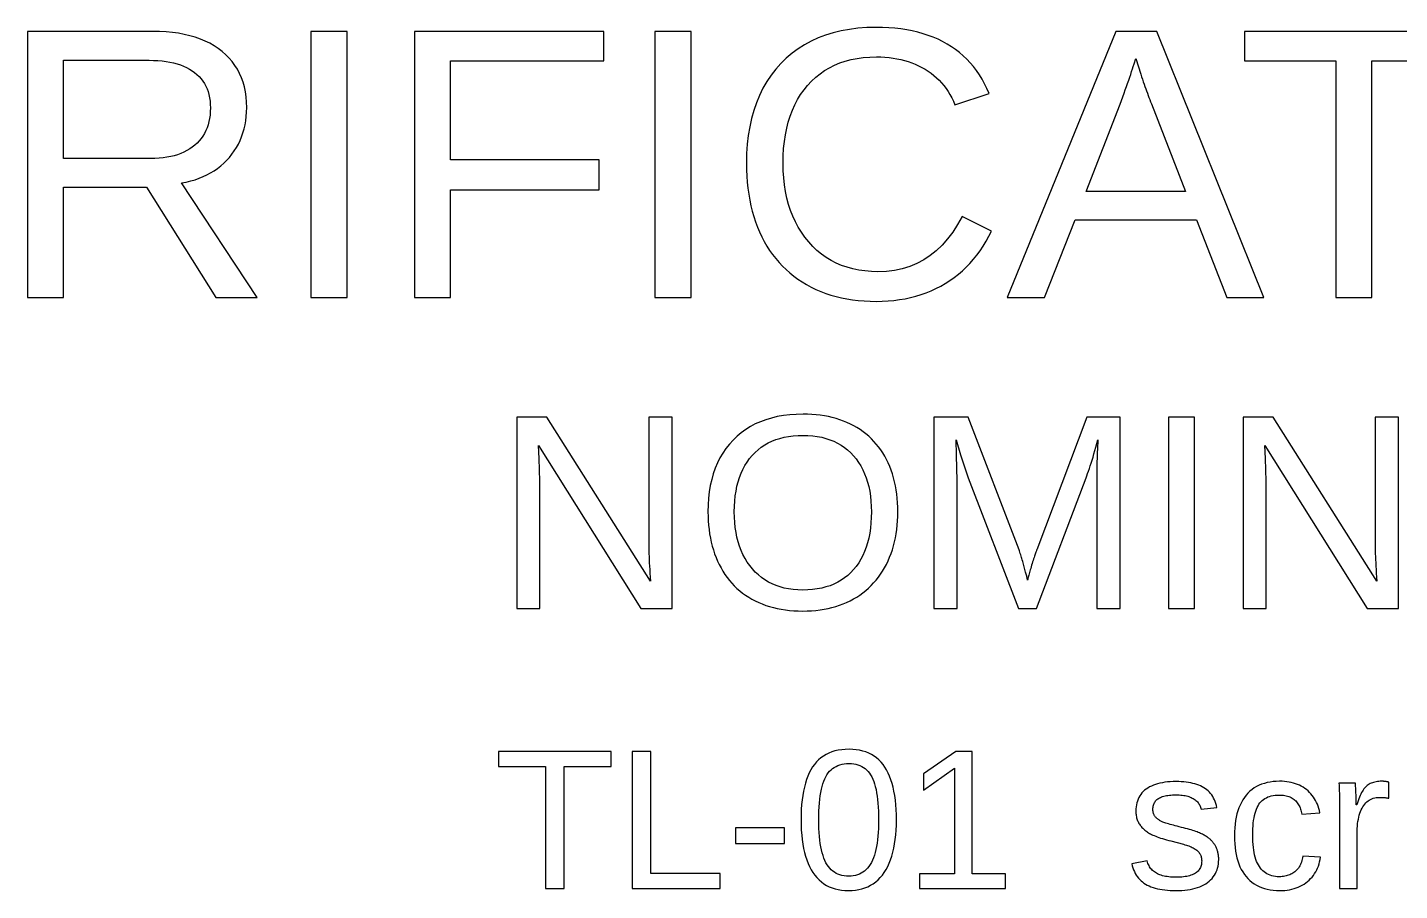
# Model space of a CAD drawing. Extents: x -27 to 133, y -77 to 15.
# Drawn here: x 66.64 to 82.4, y 4.66 to 14.57 of the extents above; entities that cross this region are included whole.
import ezdxf

# ---------------------------------------------------------------- set-up
doc = ezdxf.new("R2010")
doc.units = 0
doc.layers.get('0').update_dxf_attribs({"linetype": 'CONTINUOUS'})

msp = doc.modelspace()

# ---------------------------------------------------------------- linework, layer by layer
for points in [[(67.059, 12.7396), (68.0116, 12.7396), (68.8059, 11.4701), (69.2833, 11.4701), (68.4153, 12.7873), (68.4681, 12.7977), (68.5192, 12.8101), (68.5685, 12.8245), (68.616, 12.841), (68.6617, 12.8594), (68.7056, 12.8799), (68.7478, 12.9025), (68.7881, 12.927), (68.8267, 12.9536), (68.8635, 12.9823), (68.8985, 13.0129), (68.9317, 13.0456), (68.9632, 13.0803), (68.9925, 13.1167), (69.0196, 13.1543), (69.0442, 13.1932), (69.0666, 13.2334), (69.0865, 13.2749), (69.1042, 13.3177), (69.1194, 13.3618), (69.1324, 13.4071), (69.1429, 13.4538), (69.1512, 13.5017), (69.157, 13.5509), (69.1606, 13.6014), (69.1617, 13.6532), (69.1601, 13.7155), (69.1551, 13.7757), (69.1468, 13.8338), (69.1351, 13.8897), (69.1202, 13.9435), (69.1019, 13.9952), (69.0802, 14.0446), (69.0553, 14.092), (69.027, 14.1372), (68.9954, 14.1803), (68.9605, 14.2212), (68.9223, 14.2599), (68.8807, 14.2966), (68.8361, 14.3308), (68.7887, 14.3622), (68.7385, 14.3909), (68.6855, 14.4169), (68.6297, 14.4402), (68.5712, 14.4607), (68.5098, 14.4785), (68.4457, 14.4935), (68.3788, 14.5058), (68.3091, 14.5154), (68.2366, 14.5222), (68.1613, 14.5263), (68.0832, 14.5277), (66.6445, 14.5277), (66.6445, 11.4701), (67.059, 11.4701)], [(70.3142, 14.5277), (69.8997, 14.5277), (69.8997, 11.4701), (70.3142, 11.4701)], [(71.5035, 12.7092), (73.2091, 12.7092), (73.2091, 13.0521), (71.5035, 13.0521), (71.5035, 14.1892), (73.2612, 14.1892), (73.2612, 14.5277), (71.089, 14.5277), (71.089, 11.4701), (71.5035, 11.4701)], [(74.2639, 14.5277), (73.8494, 14.5277), (73.8494, 11.4701), (74.2639, 11.4701)], [(76.4594, 11.428), (76.5268, 11.4316), (76.593, 11.4377), (76.6579, 11.4463), (76.7215, 11.4572), (76.7839, 11.4707), (76.8449, 11.4865), (76.9046, 11.5048), (76.963, 11.5256), (77.0201, 11.5487), (77.0759, 11.5743), (77.1305, 11.6024), (77.1837, 11.6329), (77.2354, 11.6657), (77.2852, 11.7008), (77.3333, 11.7381), (77.3795, 11.7776), (77.424, 11.8194), (77.4666, 11.8634), (77.5074, 11.9096), (77.5464, 11.9581), (77.5836, 12.0088), (77.619, 12.0618), (77.6525, 12.1169), (77.6843, 12.1743), (77.7142, 12.234), (77.3757, 12.4032), (77.3241, 12.3092), (77.2687, 12.2226), (77.2095, 12.1436), (77.1466, 12.0722), (77.0798, 12.0082), (77.0093, 11.9518), (76.9351, 11.9029), (76.857, 11.8615), (76.7752, 11.8276), (76.6896, 11.8013), (76.6002, 11.7825), (76.507, 11.7712), (76.4101, 11.7674), (76.3342, 11.7694), (76.2607, 11.7755), (76.1898, 11.7856), (76.1212, 11.7998), (76.0551, 11.818), (75.9915, 11.8402), (75.9303, 11.8665), (75.8716, 11.8968), (75.8153, 11.9312), (75.7615, 11.9696), (75.7101, 12.0121), (75.6612, 12.0586), (75.6148, 12.1092), (75.5713, 12.1631), (75.5312, 12.2196), (75.4947, 12.2787), (75.4617, 12.3404), (75.4321, 12.4047), (75.406, 12.4716), (75.3834, 12.5411), (75.3642, 12.6133), (75.3486, 12.688), (75.3364, 12.7653), (75.3277, 12.8453), (75.3225, 12.9279), (75.3207, 13.013), (75.3224, 13.0991), (75.3274, 13.1822), (75.3358, 13.2625), (75.3474, 13.34), (75.3625, 13.4146), (75.3808, 13.4863), (75.4025, 13.5551), (75.4276, 13.6211), (75.4559, 13.6843), (75.4876, 13.7445), (75.5227, 13.8019), (75.5611, 13.8565), (75.6028, 13.9081), (75.6476, 13.9564), (75.695, 14.0009), (75.745, 14.0415), (75.7978, 14.0782), (75.8532, 14.111), (75.9113, 14.14), (75.9721, 14.1652), (76.0355, 14.1864), (76.1016, 14.2038), (76.1704, 14.2173), (76.2418, 14.227), (76.3159, 14.2328), (76.3927, 14.2347), (76.442, 14.2339), (76.4901, 14.2314), (76.5373, 14.2272), (76.5834, 14.2214), (76.6284, 14.2139), (76.6725, 14.2047), (76.7154, 14.1938), (76.7574, 14.1813), (76.7983, 14.1671), (76.8381, 14.1513), (76.877, 14.1337), (76.9147, 14.1145), (76.9515, 14.0937), (76.9869, 14.0712), (77.0209, 14.0473), (77.0533, 14.0219), (77.0842, 13.995), (77.1135, 13.9666), (77.1413, 13.9367), (77.1676, 13.9053), (77.1924, 13.8724), (77.2156, 13.8381), (77.2373, 13.8022), (77.2575, 13.7649), (77.2762, 13.726), (77.2933, 13.6857), (77.686, 13.8159), (77.6613, 13.8726), (77.6345, 13.9271), (77.6057, 13.9794), (77.5748, 14.0295), (77.5418, 14.0774), (77.5068, 14.1232), (77.4698, 14.1667), (77.4307, 14.2081), (77.3895, 14.2473), (77.3463, 14.2843), (77.301, 14.3192), (77.2537, 14.3518), (77.2043, 14.3823), (77.1529, 14.4105), (77.0997, 14.4365), (77.0445, 14.4602), (76.9875, 14.4817), (76.9285, 14.5009), (76.8676, 14.5179), (76.8049, 14.5326), (76.7402, 14.545), (76.6736, 14.5552), (76.6052, 14.5631), (76.5348, 14.5687), (76.4625, 14.5721), (76.3884, 14.5732), (76.2827, 14.5708), (76.1806, 14.5634), (76.0821, 14.5512), (75.9871, 14.534), (75.8958, 14.5119), (75.8081, 14.485), (75.724, 14.4531), (75.6434, 14.4163), (75.5665, 14.3746), (75.4931, 14.328), (75.4234, 14.2765), (75.3572, 14.2201), (75.2947, 14.1588), (75.2363, 14.0931), (75.1825, 14.0238), (75.1335, 13.9506), (75.0891, 13.8737), (75.0493, 13.7931), (75.0143, 13.7087), (74.9839, 13.6206), (74.9582, 13.5287), (74.9372, 13.4331), (74.9208, 13.3337), (74.9091, 13.2305), (74.9021, 13.1237), (74.8998, 13.013), (74.9008, 12.9387), (74.904, 12.8659), (74.9092, 12.7947), (74.9165, 12.725), (74.9259, 12.6569), (74.9374, 12.5903), (74.951, 12.5253), (74.9667, 12.4618), (74.9845, 12.3999), (75.0044, 12.3396), (75.0264, 12.2807), (75.0504, 12.2235), (75.0766, 12.1678), (75.1048, 12.1139), (75.1348, 12.0619), (75.1668, 12.0118), (75.2006, 11.9638), (75.2364, 11.9176), (75.2741, 11.8734), (75.3136, 11.8312), (75.3551, 11.7909), (75.3985, 11.7526), (75.4437, 11.7162), (75.4909, 11.6818), (75.5399, 11.6493), (75.5909, 11.6188), (75.6436, 11.5904), (75.6977, 11.5642), (75.7533, 11.5404), (75.8104, 11.5188), (75.8689, 11.4995), (75.929, 11.4824), (75.9905, 11.4677), (76.0535, 11.4552), (76.1179, 11.4449), (76.1839, 11.437), (76.2513, 11.4313), (76.3202, 11.4279), (76.3906, 11.4268)], [(78.6736, 12.3642), (80.0667, 12.3642), (80.4161, 11.4701), (80.8393, 11.4701), (79.611, 14.5277), (79.1401, 14.5277), (77.8924, 11.4701), (78.322, 11.4701)], [(82.0807, 14.1892), (83.1309, 14.1892), (83.1309, 14.5277), (80.6181, 14.5277), (80.6181, 14.1892), (81.6684, 14.1892), (81.6684, 11.4701), (82.0807, 11.4701)], [(67.059, 14.1957), (68.042, 14.1957), (68.0935, 14.1949), (68.1431, 14.1924), (68.1908, 14.1882), (68.2366, 14.1824), (68.2805, 14.175), (68.3225, 14.1659), (68.3627, 14.1551), (68.4009, 14.1427), (68.4373, 14.1286), (68.4718, 14.1129), (68.5043, 14.0955), (68.5351, 14.0764), (68.5639, 14.0557), (68.5907, 14.0334), (68.6153, 14.0096), (68.6379, 13.9844), (68.6582, 13.9576), (68.6765, 13.9293), (68.6925, 13.8995), (68.7065, 13.8682), (68.7183, 13.8354), (68.7279, 13.8011), (68.7354, 13.7653), (68.7408, 13.728), (68.744, 13.6891), (68.7451, 13.6488), (68.744, 13.6072), (68.7409, 13.5669), (68.7356, 13.5282), (68.7281, 13.4908), (68.7186, 13.455), (68.7069, 13.4206), (68.6932, 13.3876), (68.6773, 13.3561), (68.6593, 13.326), (68.6391, 13.2974), (68.6169, 13.2702), (68.5925, 13.2445), (68.566, 13.2203), (68.5376, 13.1976), (68.5074, 13.1768), (68.4755, 13.1578), (68.4418, 13.1406), (68.4064, 13.1252), (68.3691, 13.1116), (68.3302, 13.0999), (68.2894, 13.0899), (68.2469, 13.0817), (68.2027, 13.0754), (68.1567, 13.0709), (68.1089, 13.0682), (68.0594, 13.0673), (67.059, 13.0673)], [(79.19, 13.6922), (79.2061, 13.735), (79.2215, 13.7766), (79.2364, 13.817), (79.2506, 13.8562), (79.2641, 13.8941), (79.2771, 13.9309), (79.2895, 13.9665), (79.3012, 14.0008), (79.3123, 14.0339), (79.3228, 14.0659), (79.3327, 14.0966), (79.342, 14.1261), (79.3506, 14.1544), (79.3702, 14.2152), (79.4288, 14.0351), (79.4381, 14.0063), (79.4475, 13.9779), (79.4568, 13.95), (79.4661, 13.9226), (79.4755, 13.8956), (79.4848, 13.8691), (79.4942, 13.8431), (79.5035, 13.8175), (79.5129, 13.7924), (79.5222, 13.7678), (79.5316, 13.7436), (79.5409, 13.7198), (79.5503, 13.6966), (79.943, 12.6875), (78.7995, 12.6875)], [(72.5272, 9.36029), (72.5194, 9.62075), (72.5116, 9.77204), (73.6876, 7.90042), (74.0463, 7.90042), (74.0463, 10.098), (73.778, 10.098), (73.778, 8.65686), (73.7781, 8.63475), (73.7785, 8.61065), (73.779, 8.58455), (73.7798, 8.55646), (73.7808, 8.52637), (73.782, 8.49429), (73.7835, 8.46022), (73.7851, 8.42415), (73.787, 8.38609), (73.7891, 8.34603), (73.7914, 8.30398), (73.794, 8.25994), (73.7968, 8.21391), (72.6083, 10.098), (72.262, 10.098), (72.262, 7.90042), (72.5272, 7.90042)], [(75.5979, 7.87005), (75.648, 7.87251), (75.6969, 7.87662), (75.7448, 7.88237), (75.7917, 7.88976), (75.8375, 7.8988), (75.8822, 7.90947), (75.9259, 7.92179), (75.9686, 7.93576), (76.0102, 7.95136), (76.0507, 7.96861), (76.0902, 7.9875), (76.1286, 8.00803), (76.1659, 8.0301), (76.2017, 8.05358), (76.2363, 8.07849), (76.2694, 8.10482), (76.3012, 8.13257), (76.3317, 8.16175), (76.3608, 8.19234), (76.3885, 8.22435), (76.4149, 8.25779), (76.4399, 8.29265), (76.4636, 8.32893), (76.4859, 8.36663), (76.5068, 8.40575), (76.5263, 8.44609), (76.5443, 8.48744), (76.5607, 8.52982), (76.5755, 8.5732), (76.5887, 8.6176), (76.6004, 8.66302), (76.6106, 8.70945), (76.6192, 8.7569), (76.6262, 8.80536), (76.6316, 8.85484), (76.6355, 8.90533), (76.6379, 8.95684), (76.6387, 9.00936), (76.6379, 9.06208), (76.6356, 9.11372), (76.6317, 9.16426), (76.6263, 9.21372), (76.6194, 9.26209), (76.6109, 9.30937), (76.6009, 9.35556), (76.5893, 9.40066), (76.5762, 9.44467), (76.5616, 9.48759), (76.5454, 9.52942), (76.5277, 9.57017), (76.5084, 9.60982), (76.4877, 9.64822), (76.4656, 9.68519), (76.4421, 9.72073), (76.4173, 9.75483), (76.391, 9.78751), (76.3634, 9.81876), (76.3345, 9.84857), (76.3041, 9.87696), (76.2724, 9.90391), (76.2393, 9.92943), (76.2048, 9.95352), (76.169, 9.97619), (76.1317, 9.99742), (76.0933, 10.0171), (76.0538, 10.0353), (76.0133, 10.0519), (75.9717, 10.0669), (75.929, 10.0803), (75.8853, 10.0921), (75.8406, 10.1024), (75.7948, 10.111), (75.7479, 10.1181), (75.7, 10.1237), (75.6511, 10.1276), (75.6011, 10.13), (75.55, 10.1308), (75.4722, 10.129), (75.397, 10.1237), (75.3245, 10.1149), (75.2547, 10.1026), (75.1875, 10.0868), (75.1231, 10.0675), (75.0613, 10.0446), (75.0022, 10.0182), (74.9457, 9.98836), (74.892, 9.95495), (74.8409, 9.91803), (74.7925, 9.87759), (74.7468, 9.83364), (74.7041, 9.78656), (74.6648, 9.73677), (74.6289, 9.68425), (74.5965, 9.62902), (74.5675, 9.57106), (74.5419, 9.51037), (74.5197, 9.44697), (74.5009, 9.38084), (74.4855, 9.31199), (74.4736, 9.24041), (74.465, 9.16612), (74.4599, 9.0891), (74.4582, 9.00936), (74.459, 8.9566), (74.4613, 8.90487), (74.4651, 8.85416), (74.4705, 8.80447), (74.4774, 8.75581), (74.4858, 8.70817), (74.4957, 8.66156), (74.5072, 8.61597), (74.5203, 8.57141), (74.5348, 8.52787), (74.5509, 8.48536), (74.5685, 8.44387), (74.5877, 8.4034), (74.6083, 8.36418), (74.6302, 8.3264), (74.6536, 8.29007), (74.6783, 8.25519), (74.7044, 8.22176), (74.7319, 8.18978), (74.7608, 8.15925), (74.791, 8.13016), (74.8226, 8.10253), (74.8556, 8.07634), (74.8899, 8.0516), (74.9257, 8.02831), (74.9628, 8.00647), (75.0011, 7.98617), (75.0406, 7.96749), (75.0811, 7.95044), (75.1227, 7.93501), (75.1655, 7.9212), (75.2093, 7.90902), (75.2542, 7.89846), (75.3003, 7.88953), (75.3474, 7.88222), (75.3956, 7.87654), (75.4449, 7.87248), (75.4954, 7.87004), (75.5469, 7.86923)], [(77.3188, 9.36653), (77.3126, 9.6613), (77.3079, 9.83444), (77.3594, 9.66286), (77.4467, 9.39772), (78.0223, 7.90042), (78.2313, 7.90042), (78.799, 9.39772), (78.8084, 9.42267), (78.8181, 9.44907), (78.8279, 9.4769), (78.8379, 9.50617), (78.8481, 9.53689), (78.8584, 9.56904), (78.869, 9.60264), (78.8797, 9.63767), (78.8907, 9.67415), (78.9018, 9.71206), (78.9131, 9.75141), (78.9246, 9.79221), (78.9362, 9.83444), (78.9341, 9.79978), (78.9322, 9.76489), (78.9305, 9.72978), (78.9289, 9.69446), (78.9275, 9.65891), (78.9263, 9.62313), (78.9252, 9.58714), (78.9243, 9.55093), (78.9235, 9.51449), (78.9229, 9.47783), (78.9225, 9.44095), (78.9223, 9.40385), (78.9222, 9.36653), (78.9222, 7.90042), (79.1905, 7.90042), (79.1905, 10.098), (78.8083, 10.098), (78.2344, 8.5742), (78.2321, 8.5686), (78.2294, 8.56189), (78.2265, 8.55406), (78.2233, 8.54511), (78.2198, 8.53505), (78.2159, 8.52387), (78.2118, 8.51157), (78.2073, 8.49815), (78.2026, 8.48362), (78.1975, 8.46797), (78.1922, 8.45121), (78.1865, 8.43333), (78.1806, 8.41433), (78.1746, 8.39516), (78.169, 8.37675), (78.1637, 8.35911), (78.1587, 8.34224), (78.154, 8.32613), (78.1497, 8.31079), (78.1456, 8.29621), (78.1419, 8.2824), (78.1386, 8.26936), (78.1355, 8.25708), (78.1328, 8.24556), (78.1304, 8.23481), (78.1283, 8.22483), (78.1267, 8.23237), (78.125, 8.24061), (78.1229, 8.24954), (78.1207, 8.25916), (78.1182, 8.26947), (78.1155, 8.28047), (78.1126, 8.29217), (78.1094, 8.30456), (78.106, 8.31764), (78.1024, 8.33141), (78.0985, 8.34588), (78.0944, 8.36103), (78.0901, 8.37688), (78.0856, 8.393), (78.0811, 8.40897), (78.0766, 8.42477), (78.0721, 8.44042), (78.0675, 8.45592), (78.063, 8.47125), (78.0583, 8.48643), (78.0537, 8.50145), (78.049, 8.51632), (78.0443, 8.53102), (78.0396, 8.54557), (78.0348, 8.55997), (78.03, 8.5742), (77.4452, 10.098), (77.0537, 10.098), (77.0537, 7.90042), (77.3188, 7.90042)], [(80.0454, 10.098), (79.7475, 10.098), (79.7475, 7.90042), (80.0454, 7.90042)], [(80.8674, 9.36029), (80.8596, 9.62075), (80.8518, 9.77204), (82.0278, 7.90042), (82.3865, 7.90042), (82.3865, 10.098), (82.1182, 10.098), (82.1182, 8.65686), (82.1183, 8.63475), (82.1187, 8.61065), (82.1192, 8.58455), (82.12, 8.55646), (82.121, 8.52637), (82.1222, 8.49429), (82.1237, 8.46022), (82.1253, 8.42415), (82.1272, 8.38609), (82.1293, 8.34603), (82.1316, 8.30398), (82.1342, 8.25994), (82.137, 8.21391), (80.9485, 10.098), (80.6022, 10.098), (80.6022, 7.90042), (80.8674, 7.90042)], [(75.491, 8.11242), (75.437, 8.11672), (75.3849, 8.1239), (75.3347, 8.13394), (75.2864, 8.14686), (75.24, 8.16264), (75.1956, 8.1813), (75.1531, 8.20282), (75.1124, 8.22721), (75.0737, 8.25448), (75.0369, 8.28461), (75.002, 8.31762), (74.969, 8.35349), (74.9382, 8.39182), (74.9099, 8.43216), (74.884, 8.47453), (74.8606, 8.51892), (74.8396, 8.56532), (74.8212, 8.61375), (74.8051, 8.66421), (74.7916, 8.71668), (74.7805, 8.77117), (74.7719, 8.82769), (74.7657, 8.88622), (74.762, 8.94678), (74.7608, 9.00936), (74.762, 9.07233), (74.7657, 9.1331), (74.7717, 9.19168), (74.7803, 9.24806), (74.7912, 9.30224), (74.8046, 9.35423), (74.8205, 9.40402), (74.8387, 9.45161), (74.8595, 9.49701), (74.8826, 9.54021), (74.9082, 9.58121), (74.9362, 9.62002), (74.9667, 9.65663), (74.9993, 9.69077), (75.0341, 9.72219), (75.0708, 9.75087), (75.1096, 9.77682), (75.1504, 9.80004), (75.1933, 9.82053), (75.2381, 9.83828), (75.285, 9.85331), (75.334, 9.8656), (75.3849, 9.87516), (75.4379, 9.88199), (75.4929, 9.88609), (75.55, 9.88746), (75.6066, 9.88607), (75.6612, 9.88192), (75.7138, 9.875), (75.7643, 9.86531), (75.8129, 9.85285), (75.8595, 9.83762), (75.9041, 9.81962), (75.9466, 9.79886), (75.9872, 9.77532), (76.0258, 9.74902), (76.0623, 9.71995), (76.0969, 9.68811), (76.1294, 9.6535), (76.1598, 9.61646), (76.1877, 9.57734), (76.2132, 9.53613), (76.2362, 9.49284), (76.2568, 9.44746), (76.275, 9.4), (76.2908, 9.35045), (76.3042, 9.29882), (76.3151, 9.2451), (76.3236, 9.18929), (76.3297, 9.1314), (76.3333, 9.07142), (76.3345, 9.00936), (76.3333, 8.94452), (76.3297, 8.88198), (76.3237, 8.82174), (76.3152, 8.76379), (76.3044, 8.70814), (76.2912, 8.65479), (76.2755, 8.60374), (76.2574, 8.55499), (76.237, 8.50853), (76.2141, 8.46438), (76.1888, 8.42252), (76.1611, 8.38296), (76.131, 8.3457), (76.0986, 8.31097), (76.0641, 8.27903), (76.0276, 8.24987), (75.989, 8.22348), (75.9482, 8.19987), (75.9054, 8.17903), (75.8604, 8.16098), (75.8134, 8.1457), (75.7643, 8.1332), (75.7131, 8.12348), (75.6598, 8.11654), (75.6044, 8.11237), (75.5469, 8.11098)], [(72.8056, 6.08306), (73.3472, 6.08306), (73.3472, 6.25761), (72.0515, 6.25761), (72.0515, 6.08306), (72.593, 6.08306), (72.593, 4.68107), (72.8056, 4.68107)], [(74.5982, 4.85563), (73.8015, 4.85563), (73.8015, 6.25761), (73.5878, 6.25761), (73.5878, 4.68107), (74.5982, 4.68107)], [(76.113, 4.65993), (76.1524, 4.66362), (76.1903, 4.66978), (76.2267, 4.6784), (76.2614, 4.68948), (76.2946, 4.70303), (76.3263, 4.71904), (76.3563, 4.73751), (76.3848, 4.75845), (76.4117, 4.78184), (76.4371, 4.8077), (76.4609, 4.83603), (76.4831, 4.86681), (76.5037, 4.89994), (76.5227, 4.93527), (76.54, 4.97282), (76.5556, 5.01257), (76.5697, 5.05454), (76.582, 5.09872), (76.5927, 5.14511), (76.6018, 5.19372), (76.6092, 5.24453), (76.615, 5.29756), (76.6191, 5.3528), (76.6216, 5.41024), (76.6224, 5.4699), (76.6216, 5.53054), (76.6193, 5.58884), (76.6153, 5.64481), (76.6099, 5.69845), (76.6028, 5.74976), (76.5942, 5.79874), (76.584, 5.84539), (76.5722, 5.88971), (76.5589, 5.9317), (76.544, 5.97136), (76.5275, 6.00868), (76.5094, 6.04368), (76.4898, 6.07634), (76.4686, 6.10664), (76.4456, 6.1345), (76.4208, 6.15995), (76.3944, 6.18297), (76.3662, 6.20357), (76.3363, 6.22174), (76.3047, 6.23749), (76.2713, 6.25082), (76.2363, 6.26172), (76.1994, 6.27021), (76.1609, 6.27626), (76.1206, 6.2799), (76.0786, 6.28111), (76.0355, 6.27991), (75.9941, 6.27632), (75.9546, 6.27032), (75.9169, 6.26194), (75.8811, 6.25115), (75.847, 6.23797), (75.8148, 6.22239), (75.7844, 6.20442), (75.7558, 6.18404), (75.729, 6.16128), (75.704, 6.13611), (75.6809, 6.10855), (75.6596, 6.07859), (75.64, 6.04623), (75.6219, 6.01145), (75.6055, 5.97427), (75.5906, 5.93468), (75.5772, 5.89268), (75.5655, 5.84827), (75.5553, 5.80145), (75.5466, 5.75221), (75.5396, 5.70057), (75.5341, 5.64652), (75.5301, 5.59006), (75.5278, 5.53119), (75.527, 5.4699), (75.5278, 5.40992), (75.5302, 5.35218), (75.5343, 5.2967), (75.5399, 5.24347), (75.5472, 5.19249), (75.5561, 5.14376), (75.5666, 5.09728), (75.5787, 5.05306), (75.5924, 5.01108), (75.6078, 4.97136), (75.6247, 4.93388), (75.6433, 4.89866), (75.6635, 4.86569), (75.6853, 4.83507), (75.7087, 4.8069), (75.7337, 4.78118), (75.7603, 4.75791), (75.7885, 4.73709), (75.8184, 4.71871), (75.8498, 4.70279), (75.8828, 4.68932), (75.9174, 4.67829), (75.9536, 4.66972), (75.9915, 4.6636), (76.0309, 4.65992), (76.0719, 4.6587)], [(77.8745, 4.85226), (77.4908, 4.85226), (77.4908, 6.25761), (77.305, 6.25761), (76.9324, 6.00139), (76.9324, 5.81117), (77.2882, 6.06516), (77.2882, 4.85226), (76.8866, 4.85226), (76.8866, 4.68107), (77.8745, 4.68107)], [(76.0472, 4.82409), (76.0214, 4.82685), (75.9967, 4.83145), (75.9731, 4.83789), (75.9508, 4.84618), (75.9295, 4.8563), (75.9094, 4.86826), (75.8905, 4.88207), (75.8727, 4.89771), (75.856, 4.9152), (75.8405, 4.93453), (75.8261, 4.95569), (75.8129, 4.9787), (75.8007, 5.00369), (75.7895, 5.03082), (75.7793, 5.06008), (75.7701, 5.09146), (75.7618, 5.12499), (75.7545, 5.16064), (75.7482, 5.19842), (75.7428, 5.23834), (75.7384, 5.28039), (75.735, 5.32457), (75.7326, 5.37088), (75.7311, 5.41933), (75.7307, 5.4699), (75.7311, 5.52194), (75.7326, 5.57168), (75.735, 5.61911), (75.7383, 5.66423), (75.7426, 5.70706), (75.7479, 5.74757), (75.7542, 5.78579), (75.7614, 5.8217), (75.7695, 5.8553), (75.7786, 5.88661), (75.7887, 5.9156), (75.7998, 5.9423), (75.8118, 5.96669), (75.8249, 5.98903), (75.8392, 6.00959), (75.8548, 6.02836), (75.8716, 6.04534), (75.8896, 6.06054), (75.9089, 6.07395), (75.9295, 6.08557), (75.9512, 6.0954), (75.9742, 6.10344), (75.9985, 6.1097), (76.024, 6.11417), (76.0507, 6.11685), (76.0786, 6.11774), (76.1059, 6.11684), (76.132, 6.11412), (76.1568, 6.10958), (76.1805, 6.10323), (76.2029, 6.09507), (76.2241, 6.08509), (76.2441, 6.0733), (76.2629, 6.05969), (76.2805, 6.04428), (76.2969, 6.02704), (76.3121, 6.008), (76.326, 5.98713), (76.3388, 5.96446), (76.3504, 5.93976), (76.3612, 5.91284), (76.371, 5.8837), (76.3799, 5.85233), (76.3878, 5.81874), (76.3948, 5.78292), (76.4009, 5.74488), (76.406, 5.70461), (76.4102, 5.66212), (76.4135, 5.6174), (76.4158, 5.57046), (76.4172, 5.52129), (76.4177, 5.4699), (76.4172, 5.4203), (76.4157, 5.37271), (76.4133, 5.32713), (76.4098, 5.28357), (76.4054, 5.24202), (76.4, 5.20248), (76.3937, 5.16495), (76.3863, 5.12943), (76.378, 5.09593), (76.3687, 5.06444), (76.3584, 5.03496), (76.3471, 5.0075), (76.3349, 4.98205), (76.3216, 4.95855), (76.3071, 4.93692), (76.2916, 4.91718), (76.2749, 4.89932), (76.2571, 4.88334), (76.2382, 4.86924), (76.2181, 4.85701), (76.1969, 4.84667), (76.1746, 4.83821), (76.1512, 4.83163), (76.1266, 4.82693), (76.101, 4.82411), (76.0741, 4.82317)], [(79.8669, 4.65925), (79.9008, 4.6609), (79.9336, 4.66364), (79.9651, 4.66749), (79.9954, 4.67243), (80.0245, 4.67848), (80.0523, 4.68562), (80.0789, 4.69386), (80.1043, 4.70321), (80.1285, 4.71365), (80.1514, 4.72518), (80.1731, 4.73782), (80.1936, 4.75156), (80.2128, 4.76631), (80.2303, 4.78199), (80.2464, 4.7986), (80.2609, 4.81613), (80.2739, 4.83459), (80.2854, 4.85398), (80.2953, 4.87429), (80.3038, 4.89553), (80.3106, 4.91769), (80.316, 4.94079), (80.3198, 4.96481), (80.3221, 4.98975), (80.3229, 5.01563), (80.3227, 5.02621), (80.3224, 5.03661), (80.3217, 5.04684), (80.3208, 5.05688), (80.3196, 5.06675), (80.3181, 5.07644), (80.3164, 5.08595), (80.3144, 5.09528), (80.3121, 5.10444), (80.3096, 5.11341), (80.3068, 5.12221), (80.3038, 5.13082), (80.3005, 5.13926), (80.2969, 5.14753), (80.2932, 5.15565), (80.2892, 5.16362), (80.285, 5.17144), (80.2805, 5.1791), (80.2759, 5.18661), (80.271, 5.19397), (80.266, 5.20118), (80.2607, 5.20823), (80.2551, 5.21514), (80.2494, 5.22188), (80.2435, 5.22848), (80.2373, 5.23493), (80.2308, 5.24125), (80.224, 5.24749), (80.2169, 5.25365), (80.2093, 5.25971), (80.2015, 5.2657), (80.1933, 5.27159), (80.1847, 5.2774), (80.1758, 5.28312), (80.1665, 5.28876), (80.1569, 5.29431), (80.1469, 5.29978), (80.1366, 5.30516), (80.126, 5.31045), (80.1146, 5.31574), (80.1021, 5.3211), (80.0887, 5.32653), (80.0741, 5.33204), (80.0585, 5.33762), (80.0418, 5.34327), (80.0241, 5.34899), (80.0053, 5.35479), (79.9855, 5.36066), (79.9645, 5.3666), (79.9426, 5.37262), (79.9196, 5.3787), (79.8955, 5.38486), (79.8702, 5.39113), (79.8462, 5.39718), (79.8237, 5.40302), (79.8025, 5.40864), (79.7827, 5.41406), (79.7643, 5.41926), (79.7472, 5.42426), (79.7316, 5.42904), (79.7173, 5.4336), (79.7044, 5.43796), (79.6928, 5.4421), (79.6827, 5.44604), (79.6739, 5.44976), (79.666, 5.45343), (79.6583, 5.45723), (79.651, 5.46114), (79.644, 5.46517), (79.6373, 5.46932), (79.6308, 5.47359), (79.6247, 5.47798), (79.6189, 5.48249), (79.6134, 5.48711), (79.6082, 5.49186), (79.6033, 5.49673), (79.5987, 5.50171), (79.5945, 5.50681), (79.5905, 5.51209), (79.5868, 5.51757), (79.5835, 5.52326), (79.5805, 5.52917), (79.5778, 5.53529), (79.5754, 5.54162), (79.5733, 5.54816), (79.5716, 5.55491), (79.5702, 5.56188), (79.569, 5.56906), (79.5682, 5.57644), (79.5678, 5.58404), (79.5676, 5.59186), (79.568, 5.60451), (79.5691, 5.61667), (79.5711, 5.62832), (79.5738, 5.63947), (79.5772, 5.65012), (79.5814, 5.66026), (79.5864, 5.6699), (79.5922, 5.67904), (79.5987, 5.68767), (79.606, 5.6958), (79.6141, 5.70343), (79.6229, 5.71055), (79.6325, 5.71717), (79.6429, 5.7233), (79.6542, 5.72893), (79.6663, 5.73408), (79.6792, 5.73873), (79.693, 5.74289), (79.7077, 5.74657), (79.7232, 5.74975), (79.7395, 5.75245), (79.7567, 5.75465), (79.7747, 5.75637), (79.7936, 5.75759), (79.8133, 5.75833), (79.8339, 5.75857), (79.8526, 5.75832), (79.8706, 5.75755), (79.8881, 5.75628), (79.9049, 5.75449), (79.9212, 5.7522), (79.9369, 5.74939), (79.952, 5.74608), (79.9665, 5.74226), (79.9805, 5.73792), (79.9938, 5.73308), (80.0066, 5.72773), (80.0187, 5.72186), (80.0303, 5.71549), (80.0412, 5.70864), (80.0515, 5.70135), (80.0611, 5.69362), (80.07, 5.68544), (80.0783, 5.67682), (80.0859, 5.66775), (80.0928, 5.65824), (80.0991, 5.64828), (80.1047, 5.63789), (80.1096, 5.62704), (80.1139, 5.61576), (80.1174, 5.60403), (80.1204, 5.59186), (80.3016, 5.61425), (80.2963, 5.63767), (80.2899, 5.66009), (80.2825, 5.6815), (80.2741, 5.7019), (80.2647, 5.7213), (80.2542, 5.7397), (80.2427, 5.75708), (80.2302, 5.77346), (80.2167, 5.78883), (80.2021, 5.8032), (80.1865, 5.81656), (80.1699, 5.82892), (80.1522, 5.84026), (80.1336, 5.85069), (80.114, 5.86028), (80.0934, 5.86904), (80.0718, 5.87697), (80.0493, 5.88406), (80.0258, 5.89031), (80.0013, 5.89574), (79.9758, 5.90032), (79.9494, 5.90408), (79.922, 5.907), (79.8936, 5.90908), (79.8642, 5.91033), (79.8339, 5.91075), (79.7998, 5.91024), (79.7669, 5.9087), (79.7354, 5.90613), (79.7051, 5.90254), (79.676, 5.89792), (79.6483, 5.89228), (79.6218, 5.88561), (79.5966, 5.87791), (79.5727, 5.86919), (79.5501, 5.85944), (79.5287, 5.84866), (79.5086, 5.83686), (79.4898, 5.82403), (79.4724, 5.81022), (79.4563, 5.79548), (79.4417, 5.77981), (79.4284, 5.7632), (79.4165, 5.74566), (79.406, 5.72719), (79.3969, 5.70778), (79.3893, 5.68744), (79.383, 5.66616), (79.3781, 5.64395), (79.3746, 5.62081), (79.3725, 5.59673), (79.3718, 5.57173), (79.372, 5.55812), (79.3728, 5.54485), (79.374, 5.5319), (79.3757, 5.51929), (79.3779, 5.50701), (79.3806, 5.49506), (79.3838, 5.48344), (79.3875, 5.47215), (79.3916, 5.46119), (79.3963, 5.45056), (79.4014, 5.44027), (79.4071, 5.4303), (79.4132, 5.42067), (79.4198, 5.41131), (79.4267, 5.40217), (79.434, 5.39325), (79.4417, 5.38454), (79.4498, 5.37606), (79.4582, 5.36779), (79.467, 5.35974), (79.4762, 5.35191), (79.4858, 5.3443), (79.4958, 5.33691), (79.5061, 5.32973), (79.5168, 5.32278), (79.5279, 5.31604), (79.5398, 5.30941), (79.5528, 5.30275), (79.5671, 5.29607), (79.5825, 5.28938), (79.5991, 5.28266), (79.6169, 5.27593), (79.6359, 5.26917), (79.656, 5.26239), (79.6774, 5.2556), (79.6999, 5.24878), (79.7236, 5.24195), (79.7485, 5.23509), (79.7746, 5.22821), (79.919, 5.19018), (79.9355, 5.18561), (79.9513, 5.18086), (79.9663, 5.17592), (79.9807, 5.17079), (79.9944, 5.16548), (80.0073, 5.15999), (80.0195, 5.15431), (80.031, 5.14844), (80.0418, 5.14239), (80.0519, 5.13615), (80.0613, 5.12973), (80.0699, 5.12312), (80.0778, 5.11633), (80.0851, 5.10928), (80.0918, 5.10192), (80.0979, 5.09424), (80.1035, 5.08625), (80.1084, 5.07793), (80.1128, 5.0693), (80.1166, 5.06035), (80.1198, 5.05108), (80.1224, 5.04149), (80.1245, 5.03159), (80.1259, 5.02137), (80.1268, 5.01083), (80.1271, 4.99997), (80.1267, 4.98578), (80.1254, 4.97216), (80.1233, 4.95909), (80.1203, 4.94657), (80.1166, 4.93461), (80.1119, 4.92321), (80.1065, 4.91237), (80.1002, 4.90208), (80.093, 4.89234), (80.085, 4.88317), (80.0762, 4.87455), (80.0665, 4.86648), (80.056, 4.85898), (80.0446, 4.85202), (80.0322, 4.84563), (80.0189, 4.83979), (80.0045, 4.83451), (79.9892, 4.82978), (79.9729, 4.82561), (79.9557, 4.82199), (79.9374, 4.81893), (79.9182, 4.81643), (79.898, 4.81449), (79.8769, 4.8131), (79.8548, 4.81226), (79.8317, 4.81198), (79.81, 4.81225), (79.7891, 4.81306), (79.7689, 4.8144), (79.7495, 4.81627), (79.7308, 4.81869), (79.7128, 4.82163), (79.6956, 4.82512), (79.6791, 4.82914), (79.6634, 4.8337), (79.6484, 4.83879), (79.6342, 4.84442), (79.6207, 4.85059), (79.6079, 4.85729), (79.5958, 4.86457), (79.5844, 4.87247), (79.5736, 4.88098), (79.5635, 4.89011), (79.554, 4.89985), (79.5452, 4.91021), (79.537, 4.92119), (79.5295, 4.93278), (79.5226, 4.94499), (79.5164, 4.95781), (79.5108, 4.97125), (79.5059, 4.9853), (79.5016, 4.99997), (79.3237, 4.96527), (79.3299, 4.94149), (79.3371, 4.9187), (79.3453, 4.8969), (79.3545, 4.87608), (79.3648, 4.85625), (79.376, 4.8374), (79.3883, 4.81954), (79.4015, 4.80267), (79.4158, 4.78678), (79.4311, 4.77188), (79.4475, 4.75797), (79.4648, 4.74504), (79.4831, 4.7331), (79.5026, 4.72209), (79.5233, 4.71197), (79.5452, 4.70272), (79.5683, 4.69436), (79.5927, 4.68687), (79.6183, 4.68027), (79.6451, 4.67455), (79.6731, 4.6697), (79.7024, 4.66574), (79.7329, 4.66266), (79.7646, 4.66046), (79.7975, 4.65914), (79.8317, 4.6587)], [(81.0537, 4.65931), (81.0821, 4.66116), (81.1098, 4.66424), (81.1366, 4.66855), (81.1626, 4.67409), (81.1879, 4.68086), (81.2123, 4.68887), (81.236, 4.6981), (81.2588, 4.70857), (81.2809, 4.72027), (81.3021, 4.73319), (81.3226, 4.74736), (81.3423, 4.76275), (81.361, 4.77917), (81.3784, 4.79644), (81.3947, 4.81453), (81.4098, 4.83346), (81.4236, 4.85322), (81.4363, 4.87382), (81.4477, 4.89525), (81.458, 4.91752), (81.467, 4.94062), (81.4748, 4.96456), (81.4815, 4.98933), (81.4869, 5.01493), (81.4911, 5.04137), (81.2875, 5.05478), (81.2845, 5.03656), (81.281, 5.01908), (81.2768, 5.00235), (81.2719, 4.98635), (81.2664, 4.9711), (81.2602, 4.95659), (81.2533, 4.94282), (81.2458, 4.92979), (81.2377, 4.9175), (81.2289, 4.90595), (81.2194, 4.89514), (81.2093, 4.88508), (81.1985, 4.87576), (81.1872, 4.86715), (81.1755, 4.85923), (81.1633, 4.852), (81.1508, 4.84546), (81.1378, 4.83961), (81.1244, 4.83444), (81.1106, 4.82997), (81.0963, 4.82618), (81.0817, 4.82308), (81.0666, 4.82067), (81.0511, 4.81895), (81.0352, 4.81792), (81.0189, 4.81758), (80.9958, 4.81827), (80.9736, 4.82033), (80.9523, 4.82377), (80.9319, 4.82859), (80.9124, 4.83479), (80.8939, 4.84236), (80.8762, 4.85131), (80.8595, 4.86164), (80.8437, 4.87335), (80.8288, 4.88643), (80.8148, 4.90089), (80.8017, 4.91672), (80.7895, 4.93393), (80.7783, 4.95258), (80.7679, 4.97271), (80.7585, 4.99432), (80.7499, 5.01741), (80.7423, 5.04199), (80.7355, 5.06805), (80.7297, 5.0956), (80.7247, 5.12462), (80.7207, 5.15513), (80.7175, 5.18712), (80.7153, 5.2206), (80.7139, 5.25556), (80.7135, 5.292), (80.7139, 5.32987), (80.7151, 5.36602), (80.7173, 5.40044), (80.7202, 5.43315), (80.724, 5.46413), (80.7287, 5.49339), (80.7342, 5.52093), (80.7406, 5.54675), (80.7478, 5.57085), (80.7558, 5.59323), (80.7647, 5.61389), (80.7745, 5.63282), (80.7851, 5.65003), (80.7966, 5.66576), (80.8092, 5.68023), (80.8228, 5.69344), (80.8375, 5.70539), (80.8532, 5.71608), (80.87, 5.72552), (80.8878, 5.7337), (80.9067, 5.74062), (80.9266, 5.74628), (80.9475, 5.75068), (80.9695, 5.75383), (80.9926, 5.75571), (81.0167, 5.75634), (81.0344, 5.75599), (81.0516, 5.75494), (81.0681, 5.75319), (81.0839, 5.75073), (81.0991, 5.74757), (81.1137, 5.74371), (81.1276, 5.73915), (81.1409, 5.73389), (81.1536, 5.72792), (81.1656, 5.72125), (81.177, 5.71389), (81.1878, 5.70582), (81.1979, 5.69704), (81.2075, 5.68767), (81.2164, 5.67782), (81.2248, 5.66747), (81.2326, 5.65663), (81.2399, 5.6453), (81.2466, 5.63348), (81.2527, 5.62118), (81.2582, 5.60838), (81.2632, 5.59509), (81.2676, 5.58131), (81.2714, 5.56705), (81.2747, 5.55229), (81.2774, 5.53704), (81.4844, 5.5527), (81.479, 5.57826), (81.4726, 5.60297), (81.4651, 5.62681), (81.4565, 5.64979), (81.4468, 5.67191), (81.436, 5.69317), (81.4242, 5.71357), (81.4113, 5.7331), (81.3973, 5.75178), (81.3822, 5.76959), (81.3661, 5.78655), (81.3488, 5.80264), (81.3305, 5.81787), (81.3113, 5.83211), (81.2913, 5.8452), (81.2706, 5.85716), (81.2492, 5.86798), (81.2269, 5.87766), (81.204, 5.8862), (81.1803, 5.8936), (81.1558, 5.89987), (81.1306, 5.90499), (81.1046, 5.90898), (81.0779, 5.91182), (81.0505, 5.91353), (81.0223, 5.9141), (80.9844, 5.91315), (80.9479, 5.9103), (80.9128, 5.90555), (80.8791, 5.8989), (80.8467, 5.89035), (80.8157, 5.8799), (80.7861, 5.86755), (80.7579, 5.8533), (80.731, 5.83714), (80.7055, 5.81909), (80.6814, 5.79914), (80.6587, 5.77729), (80.6374, 5.75354), (80.6175, 5.72798), (80.5992, 5.70071), (80.5826, 5.67172), (80.5675, 5.64101), (80.554, 5.60859), (80.542, 5.57446), (80.5317, 5.53861), (80.523, 5.50105), (80.5158, 5.46177), (80.5103, 5.42078), (80.5063, 5.37807), (80.5039, 5.33365), (80.5031, 5.28751), (80.5039, 5.24105), (80.5063, 5.19632), (80.5102, 5.15334), (80.5158, 5.11209), (80.5229, 5.07259), (80.5316, 5.03483), (80.5419, 4.99881), (80.5537, 4.96453), (80.5672, 4.932), (80.5822, 4.9012), (80.5988, 4.87215), (80.617, 4.84483), (80.6368, 4.81926), (80.6581, 4.79551), (80.6808, 4.77366), (80.7049, 4.7537), (80.7305, 4.73565), (80.7575, 4.7195), (80.7859, 4.70525), (80.8157, 4.6929), (80.8469, 4.68245), (80.8796, 4.6739), (80.9137, 4.66725), (80.9492, 4.6625), (80.9861, 4.65965), (81.0245, 4.6587)], [(81.9119, 5.31213), (81.9123, 5.34257), (81.9135, 5.37189), (81.9154, 5.40012), (81.9181, 5.42723), (81.9217, 5.45324), (81.926, 5.47815), (81.931, 5.50194), (81.9369, 5.52464), (81.9435, 5.54622), (81.951, 5.5667), (81.9592, 5.58608), (81.9681, 5.60434), (81.9779, 5.62151), (81.9884, 5.63748), (81.9996, 5.65217), (82.0115, 5.66559), (82.0242, 5.67773), (82.0375, 5.68859), (82.0515, 5.69818), (82.0662, 5.70648), (82.0816, 5.71351), (82.0977, 5.71926), (82.1146, 5.72373), (82.1321, 5.72693), (82.1503, 5.72884), (82.1692, 5.72948), (82.1794, 5.72942), (82.1893, 5.72922), (82.1988, 5.72889), (82.208, 5.72842), (82.2169, 5.72783), (82.2255, 5.7271), (82.2338, 5.72624), (82.2417, 5.72525), (82.2493, 5.72412), (82.2566, 5.72286), (82.2636, 5.72147), (82.2703, 5.71995), (82.2767, 5.7183), (82.2767, 5.90291), (82.2703, 5.90457), (82.2639, 5.90609), (82.2576, 5.90748), (82.2513, 5.90874), (82.245, 5.90986), (82.2387, 5.91086), (82.2324, 5.91172), (82.2261, 5.91245), (82.2199, 5.91304), (82.2136, 5.9135), (82.2074, 5.91384), (82.2012, 5.91403), (82.195, 5.9141), (82.1777, 5.91376), (82.1611, 5.91275), (82.145, 5.91106), (82.1296, 5.9087), (82.1148, 5.90566), (82.1006, 5.90195), (82.087, 5.89756), (82.074, 5.89249), (82.0616, 5.88675), (82.0498, 5.88034), (82.0387, 5.87325), (82.0281, 5.86548), (82.0182, 5.85704), (82.0086, 5.84768), (81.9992, 5.83716), (81.99, 5.82547), (81.981, 5.81261), (81.9721, 5.79859), (81.9634, 5.7834), (81.9549, 5.76705), (81.9466, 5.74953), (81.9384, 5.73084), (81.9304, 5.711), (81.9226, 5.68998), (81.9149, 5.6678), (81.9074, 5.64446), (81.9029, 5.64446), (81.9029, 5.6518), (81.9027, 5.66109), (81.9025, 5.67232), (81.9021, 5.6855), (81.9016, 5.70063), (81.901, 5.71771), (81.9003, 5.73673), (81.8996, 5.75769), (81.8987, 5.78061), (81.8976, 5.80547), (81.8965, 5.83227), (81.8953, 5.86103), (81.894, 5.89173), (81.7038, 5.89173), (81.7048, 5.86813), (81.7057, 5.84485), (81.7065, 5.82189), (81.7073, 5.79925), (81.7079, 5.77692), (81.7085, 5.75492), (81.7091, 5.73323), (81.7095, 5.71185), (81.7098, 5.6908), (81.7101, 5.67006), (81.7103, 5.64964), (81.7104, 5.62954), (81.7105, 5.60976), (81.7105, 4.68107), (81.9119, 4.68107)], [(75.3356, 5.37927), (74.7762, 5.37927), (74.7762, 5.20024), (75.3356, 5.20024)]]:
    msp.add_lwpolyline(points, close=True)

doc.saveas('drawing.dxf')
